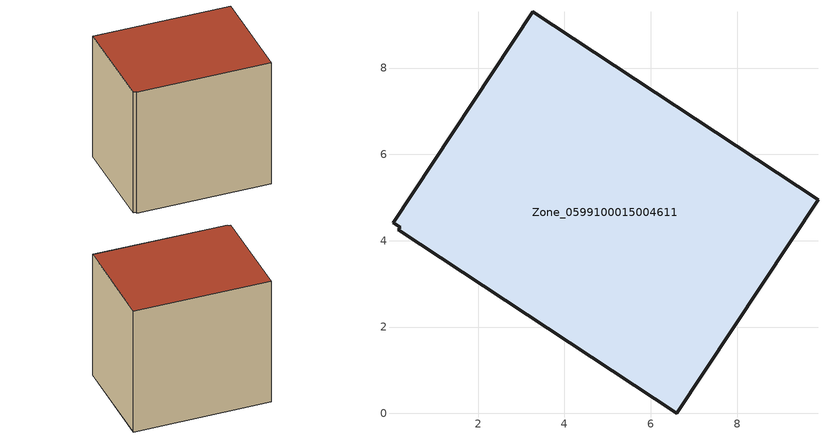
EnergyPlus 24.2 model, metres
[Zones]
Zone_0599100015004611
 floor ground (C_G): 0.04,4.41 3.26,9.31 9.88,4.95 6.61,0 0.15,4.26 0.19,4.32 z0.79
 wall outside (C_F): 9.88,4.95 3.26,9.31 0.04,4.41 0.19,4.32 0.15,4.26 6.61,0 9.88,4.95 z0.79:8.5
 roof outside (C_R): 3.26,9.31 0.04,4.41 0.19,4.32 0.15,4.26 6.61,0 9.88,4.95 z8.5
[BUILDING]
Pand.0599100015004611: North Axis=0; Terrain=City; Loads Convergence Tolerance Value=0.04; Temperature Convergence Tolerance Value=0.4; Solar Distribution=FullExterior; Maximum Number of Warmup Days=25; Minimum Number of Warmup Days=1
[Site:Location]
Rotterdam.The.Hague.AP_ZH_NLD Design_Conditions: Latitude=51.96; Longitude=4.45; Time Zone=1; Elevation=-4.5
[SITE:GROUNDTEMPERATURE:BUILDINGSURFACE]
18, 18, 18, 18, 18, 18, 18, 18, 18, 18, 18, 18
[MATERIAL] Thermal Absorptance=0.9; Solar Absorptance=0.7; Visible Absorptance=0.7
Name | Roughness | Thickness | Conductivity | Density | Specific Heat
G.TI.1965-1974 | MediumSmooth | 0.15 | 0.882353 | 540 | 1210
F.TI.1965-1974 | Rough | 0.3 | 0.697674 | 1920 | 840
R.TI.1965-1974 | MediumRough | 0.2 | 0.232558 | 1500 | 1000
[CONSTRUCTION]
C_G: G.TI.1965-1974
C_F: F.TI.1965-1974
C_R: R.TI.1965-1974
[ZONE]
Zone_0599100015004611: Type=1; Multiplier=1; Ceiling Height=Autocalculate; Volume=Autocalculate; Floor Area=autocalculate; Part of Total Floor Area=Yes
[ZONEINFILTRATION:DESIGNFLOWRATE]
Infil_Zone_0599100015004611: Zone or ZoneList or Space or SpaceList=Zone_0599100015004611; Schedule=AlwaysOn; Design Flow Rate Calculation Method=Flow/Area; Flow Rate per Floor Area=0.003; Constant Term Coefficient=1; Temperature Term Coefficient=0; Velocity Term Coefficient=0; Velocity Squared Term Coefficient=0
[HVACTEMPLATE:ZONE:IDEALLOADSAIRSYSTEM]
Zone_0599100015004611: Maximum Heating Supply Air Temperature=50; Minimum Cooling Supply Air Temperature=13; Maximum Heating Supply Air Humidity Ratio=0.0156; Minimum Cooling Supply Air Humidity Ratio=0.0077; Heating Limit=NoLimit; Cooling Limit=NoLimit; Dehumidification Control Type=ConstantSensibleHeatRatio; Cooling Sensible Heat Ratio=0.7; Dehumidification Setpoint=60; Humidification Control Type=None; Humidification Setpoint=30; Outdoor Air Method=None; Outdoor Air Flow Rate per Person=0.00944; Outdoor Air Flow Rate per Zone Floor Area=0; Outdoor Air Flow Rate per Zone=0; Demand Controlled Ventilation Type=None; Outdoor Air Economizer Type=NoEconomizer; Heat Recovery Type=None; Sensible Heat Recovery Effectiveness=0.7; Latent Heat Recovery Effectiveness=0.65
[ZONECONTROL:THERMOSTAT]
ThermostatControl_Zone_0599100015004611: Zone or ZoneList=Zone_0599100015004611; Control Type Schedule=DualSetpointControlType; Control 1=Thermostat_Zone_0599100015004611; Temperature Difference Between Cutout And Setpoint=0
[THERMOSTATSETPOINT:DUALSETPOINT]
Thermostat_Zone_0599100015004611: Heating Setpoint Temperature Schedule=HeatingSetpoint_Zone_0599100015004611; Cooling Setpoint Temperature Schedule=CoolingSetpoint_Zone_0599100015004611
[SCHEDULE:COMPACT]
HeatingSetpoint_Zone_0599100015004611: Through: 12/31, For: AllDays, Until: 24:00, 21
CoolingSetpoint_Zone_0599100015004611: Through: 12/31, For: AllDays, Until: 24:00, 24
DualSetpointControlType: Through: 12/31, For: AllDays, Until: 24:00, 4
AlwaysOn: Through: 12/31, For: AllDays, Until: 24:00, 1
